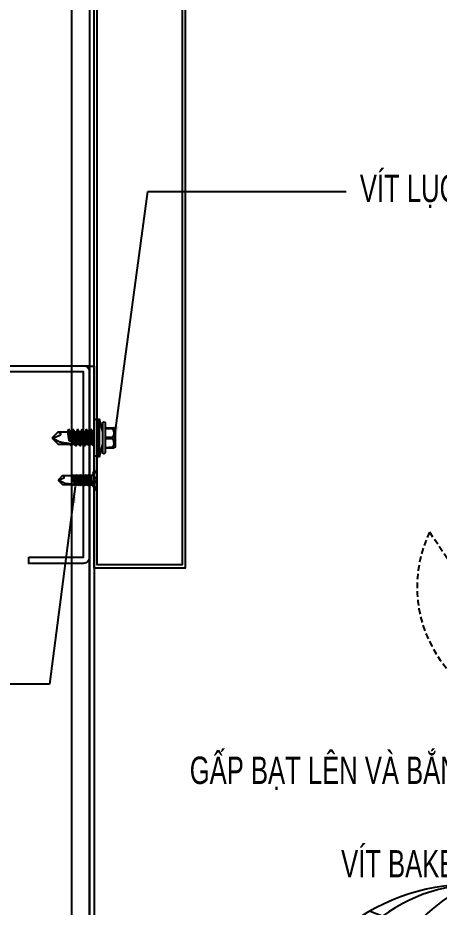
# Model space of a CAD drawing. Header units: inches. Extents: x 315041 to 662841, y -45540 to -35018.
# Drawn here: x 333324 to 333370.2, y -36359.4 to -36261.9 of the extents above; entities that cross this region are included whole.
import ezdxf

# ---------------------------------------------------------------- set-up
doc = ezdxf.new("R2010")
doc.units = ezdxf.units.IN
doc.header["$MEASUREMENT"] = 0
doc.linetypes.add('DASHED2', pattern=[9.524999999999999, 6.349999999999999, -3.174999999999999])
for name, color, linetype in [('2', 2, 'Continuous'), ('3', 3, 'Continuous'), ('STRUCTURE', 1, 'Continuous')]:
    doc.layers.add(name, color=color, linetype=linetype)
doc.styles.add('ST1H', font='vnshxh.shx', dxfattribs={"width": 0.7})
doc.dimstyles.new('3', dxfattribs={"dimtxt": 3.5, "dimasz": 1.8, "dimexe": 1, "dimexo": 0, "dimgap": 1, "dimtad": 1, "dimdec": 0, "dimlfac": 3, "dimzin": 0, "dimdsep": 46, "dimtxsty": 'ST1H', "dimblk": 'OBLIQUE', "dimcen": 1, "dimdle": 1, "dimclrd": 8, "dimclre": 8, "dimclrt": 3, "dimadec": 0, "dimazin": 0, "dimtfac": 1, "dimtdec": 0, "dimtix": 1, "dimtofl": 0, "dimtmove": 1, "dimatfit": 3, "dimfxl": 0.18, "dimtolj": 1, "dimtzin": 0, "dimlwd": -1, "dimlwe": -1, "dimarcsym": 1})

# ---------------------------------------------------------------- blocks, each defined once
blk = doc.blocks.new('HFR-1')
at = {"layer": 'STRUCTURE', "color": 1, "linetype": 'Continuous'}
for p, q in [((-5.5, 0), (5.5, 0)), ((-5.244896582094952, 0.8144393953843972), (-3.371375730726867, 1.495461111422628)), ((5.244896582327783, 0.8144393953843972), (3.371375730959698, 1.495461111422628)), ((-2.432816859800368, -1.211127342365216), (-2.950016558635979, -1.583361301280092)), ((-2.950016558635979, -1.583361301280092), (-2.432816859800368, -1.921825921162962)), ((-2.432816859800368, -1.921827342361211), (-2.950016558635979, -2.294061301276087)), ((-2.950016558635979, -2.294061301276087), (-2.432816859800368, -2.632525921158958)), ((-2.432816859800368, -2.632527342357207), (-2.950016558635979, -3.004761301272083)), ((-2.950016558635979, -3.004761301272083), (-2.432816859800368, -3.343225921154953)), ((-2.432816859800368, -3.343227342353202), (-2.950016558635979, -3.715461301268078)), ((-2.950016558635979, -3.715461301268078), (-2.432816859800368, -4.053925921150948)), ((-2.432816859800368, -4.053927342349197), (-2.950016558635979, -4.426161301264073)), ((-2.950016558635979, -4.426161301264073), (-2.432816859800368, -4.764625921146943)), ((-2.432816859800368, -4.764627342345194), (-2.950016558635979, -5.136861301260068)), ((-2.940996208926662, -1.58926437748596), (2.898238186957314, -1.421704752545338)), ((-2.940996208926662, -2.299964377481956), (2.898238186957314, -2.132404752541333)), ((-2.940996208926662, -3.010664377477951), (2.898238186957314, -2.843104752537328)), ((-2.940996208926662, -3.721364377473946), (2.898238186957314, -3.553804752533324)), ((-2.940996208926662, -4.432064377469941), (2.898238186957314, -4.264504752587527)), ((2.438629767857491, -1.071056470915209), (-2.432816859800368, -1.211127342365216)), ((-2.432816859800368, -1.921825921162962), (2.438629767857491, -1.781755049712955)), ((2.438629767857491, -1.781756470911204), (-2.432816859800368, -1.921827342361211)), ((-2.432816859800368, -2.632525921158958), (2.438629767857491, -2.492455049708951)), ((2.438629767857491, -2.4924564709072), (-2.432816859800368, -2.632527342357207)), ((-2.432816859800368, -3.343225921154953), (2.438629767857491, -3.203155049704946)), ((2.438629767857491, -3.203156470903195), (-2.432816859800368, -3.343227342353202)), ((-2.432816859800368, -4.053925921150948), (2.438629767857491, -3.913855049700941)), ((2.438629767857491, -3.91385647089919), (-2.432816859800368, -4.053927342349197)), ((-2.432816859800368, -4.764625921146943), (2.438629767857491, -4.624555049696936)), ((2.438629767857491, -4.624556470895187), (-2.432816859800368, -4.764627342345194)), ((2.898238186957314, -1.421704752545338), (2.438629767857491, -1.071056470915209)), ((2.438629767857491, -1.781755049712955), (2.898238186957314, -1.421704752545338)), ((2.898238186957314, -2.132404752541333), (2.438629767857491, -1.781756470911204)), ((2.438629767857491, -2.492455049708951), (2.898238186957314, -2.132404752541333)), ((2.898238186957314, -2.843104752537328), (2.438629767857491, -2.4924564709072)), ((2.438629767857491, -3.203155049704946), (2.898238186957314, -2.843104752537328)), ((2.898238186957314, -3.553804752533324), (2.438629767857491, -3.203156470903195)), ((2.438629767857491, -3.913855049700941), (2.898238186957314, -3.553804752533324)), ((2.898238186957314, -4.264504752587527), (2.438629767857491, -3.91385647089919)), ((2.438629767857491, -4.624555049696936), (2.898238186957314, -4.264504752587527)), ((2.898238186957314, -4.975204752583521), (2.438629767857491, -4.624556470895187)), ((-2.950016558635979, -5.136861301260068), (-2.432816859800368, -5.475325921142938)), ((-2.432816859800368, -5.475327342341188), (-2.950016558635979, -5.847561301256063)), ((-2.950016558635979, -5.847561301256063), (-2.432816859800368, -6.186025921197142)), ((-2.432816859800368, -6.186027342395391), (-2.950016558635979, -6.558261301252059)), ((-2.950016558635979, -6.558261301252059), (-2.432816859800368, -6.896725921193137)), ((-2.432816859800368, -6.896727342391388), (-2.950016558635979, -7.268961301248053)), ((-2.950016558635979, -7.268961301248053), (-2.432816859800368, -7.607425921189133)), ((-2.432816859800368, -7.60742734238738), (-2.950016558635979, -7.97966130124405)), ((-2.950016558635979, -7.97966130124405), (-2.432816859800368, -8.318125921185127)), ((-2.432816859800368, -8.318127342383377), (-2.950016558635979, -8.690361301240046)), ((-2.950016558635979, -8.690361301240046), (-2.432816859800368, -9.028825921181124)), ((-2.432816859800368, -9.028827342379373), (-2.950016558635979, -9.40106130123604)), ((-2.950016558635979, -9.40106130123604), (-2.432816859800368, -9.739525921177119)), ((-2.432816859800368, -9.739527342375366), (-2.950016558635979, -10.11176130123203)), ((-2.940996208926662, -5.142764377465936), (2.898238186957314, -4.975204752583521)), ((-2.940996208926662, -5.853464377461933), (2.898238186957314, -5.685904752579518)), ((-2.940996208926662, -6.564164377516135), (2.898238186957314, -6.396604752575513)), ((-2.940996208926662, -7.274864377512129), (2.898238186957314, -7.107304752571507)), ((-2.940996208926662, -7.985564377508126), (2.898238186957314, -7.818004752567504)), ((-2.940996208926662, -8.696264377504122), (2.898238186957314, -8.528704752563497)), ((-2.940996208926662, -9.406964377500117), (2.898238186957314, -9.239404752559494)), ((-2.432816859800368, -5.475325921142938), (2.438629767857491, -5.335255049692932)), ((2.438629767857491, -5.335256470891182), (-2.432816859800368, -5.475327342341188)), ((-2.432816859800368, -6.186025921197142), (2.438629767857491, -6.045955049688928)), ((2.438629767857491, -6.045956470887176), (-2.432816859800368, -6.186027342395391)), ((-2.432816859800368, -6.896725921193137), (2.438629767857491, -6.756655049684922)), ((2.438629767857491, -6.756656470883173), (-2.432816859800368, -6.896727342391388)), ((-2.432816859800368, -7.607425921189133), (2.438629767857491, -7.467355049680918)), ((2.438629767857491, -7.467356470879168), (-2.432816859800368, -7.60742734238738)), ((-2.432816859800368, -8.318125921185127), (2.438629767857491, -8.178055049676912)), ((2.438629767857491, -8.178056470875163), (-2.432816859800368, -8.318127342383377)), ((-2.432816859800368, -9.028825921181124), (2.438629767857491, -8.888755049672909)), ((2.438629767857491, -8.888756470871158), (-2.432816859800368, -9.028827342379373)), ((-2.432816859800368, -9.739525921177119), (2.438629767857491, -9.599455049668904)), ((2.438629767857491, -9.599456470867151), (-2.432816859800368, -9.739527342375366)), ((2.438629767857491, -5.335255049692932), (2.898238186957314, -4.975204752583521)), ((2.898238186957314, -5.685904752579518), (2.438629767857491, -5.335256470891182)), ((2.438629767857491, -6.045955049688928), (2.898238186957314, -5.685904752579518)), ((2.898238186957314, -6.396604752575513), (2.438629767857491, -6.045956470887176)), ((2.438629767857491, -6.756655049684922), (2.898238186957314, -6.396604752575513)), ((2.898238186957314, -7.107304752571507), (2.438629767857491, -6.756656470883173)), ((2.438629767857491, -7.467355049680918), (2.898238186957314, -7.107304752571507)), ((2.898238186957314, -7.818004752567504), (2.438629767857491, -7.467356470879168)), ((2.438629767857491, -8.178055049676912), (2.898238186957314, -7.818004752567504)), ((2.898238186957314, -8.528704752563497), (2.438629767857491, -8.178056470875163)), ((2.438629767857491, -8.888755049672909), (2.898238186957314, -8.528704752563497)), ((2.898238186957314, -9.239404752559494), (2.438629767857491, -8.888756470871158)), ((2.438629767857491, -9.599455049668904), (2.898238186957314, -9.239404752559494)), ((2.898238186957314, -9.950104752555488), (2.438629767857491, -9.599456470867151)), ((-2.950016558635979, -10.11176130123203), (-2.432816859800368, -10.45022592117311)), ((-2.432816859800368, -10.45022734237136), (-2.950016558635979, -10.82246130122803)), ((-2.950016558635979, -10.82246130122803), (-2.432816859800368, -11.16092592116911)), ((-2.432816859800368, -11.16092734236736), (-2.950016558635979, -11.53316130128223)), ((-2.950016558635979, -11.53316130128223), (-2.432816859800368, -11.8716259211651)), ((-2.940996208926662, -10.11766437749611), (1.518770111491903, -9.989689249021467)), ((-2.940996208926662, -10.82836437749211), (1.311708190478384, -10.70633098989492)), ((-2.940996208926662, -11.5390643774881), (0.8570895085576921, -11.4300764905056)), ((-2.5, -17.42851216846611), (-2.5, -11.82766008743783)), ((-2.432816859800368, -10.45022592117311), (1.401010121684521, -10.33999018889153)), ((1.40100991888903, -10.33999161591055), (-2.432816859800368, -10.45022734237136)), ((-2.432816859800368, -11.16092592116911), (1.146959985373541, -11.05799500545254)), ((1.146959120174869, -11.05799645150546), (-2.432816859800368, -11.16092734236736)), ((-2.432816859800368, -11.8716259211651), (0.3565413886681199, -11.79142226290423)), ((1.639858502661809, -16.13116678164806), (2.280333233298733, -10.15820312697906)), ((2.171800306299701, -9.970950235147027), (2.898238186957314, -9.950104752555488)), ((2.203857349231839, -11.73830556543544), (2.438629767857491, -11.7315550497151)), ((2.220669223228469, -11.39094791817479), (2.898238186957314, -11.37150475254748)), ((2.238302682060748, -11.02661514346255), (2.438629767857491, -11.0208550497191)), ((2.438629767857491, -11.02085647091735), (2.238302613142877, -11.02661656663986)), ((2.25511445919983, -10.67925949563505), (2.898238186957314, -10.66080475255148)), ((2.272748014656826, -10.31492472154787), (2.438629767857491, -10.31015504972311)), ((2.438629767857491, -10.31015647092135), (2.272747945738956, -10.31492614466697)), ((2.438629767857491, -10.31015504972311), (2.898238186957314, -9.950104752555488)), ((2.898238186957314, -10.66080475255148), (2.438629767857491, -10.31015647092135)), ((2.438629767857491, -11.0208550497191), (2.898238186957314, -10.66080475255148)), ((2.898238186957314, -11.37150475254748), (2.438629767857491, -11.02085647091735)), ((2.438629767857491, -11.7315550497151), (2.898238186957314, -11.37150475254748)), ((2.5, -17.44508559047244), (2.5, -11.6834785361425)), ((-2.5, -17.42851216846611), (-1.989239597693085, -16.7107552975649)), ((-2.5, -17.42851216846611), (-0.1935297441668808, -19.66847472457448)), ((-1.019964369013905, -16.72095426474698), (0.2043832880444825, -19.67867369175656)), ((0.1059401161037385, -19.44085947296116), (1.220536821987479, -17.34317874955013)), ((0.2043832880444825, -19.67867369175656), (2.5, -17.44508559047244))]:
    blk.add_line(p, q, dxfattribs=at)
at = {"layer": 'STRUCTURE', "color": 1, "linetype": 'Continuous', "ltscale": 8}
for p in [(-3.371375730726867, 1.495461111422628), (3.371375730959698, 1.495461111422628)]:
    blk.add_line(p, (0, 1.495461111422628), dxfattribs=at)
at = {"layer": 'STRUCTURE', "color": 1, "linetype": 'DASHED2'}
for p in [(-1.933092745486646, 1.495461111422628), (1.933092745719477, 1.495461111422628)]:
    blk.add_line(p, (0, 0), dxfattribs=at)
at = {"layer": 'STRUCTURE', "color": 1, "linetype": 'Continuous', "ltscale": 8}
for centre, start, end in [((-4.72574645280838, 0.2046560077578761), 130.4100134614008, 194.806183612091), ((4.72574645304121, 0.2046560077578761), 345.193816387909, 49.58998653859918)]:
    blk.add_arc(centre, 0.8008449517247909, start, end, dxfattribs=at)
at = {"layer": 'STRUCTURE', "color": 1, "linetype": 'Continuous'}
for centre, radius, start, end in [((-7.269892055774107, -8.97164453344885), 9.144557043638152, 58.06500613650617, 78.84020497219666), ((5.113633791683241, -3.806302405777386), 3.825861582887278, 84.20393177773339, 134.3620508094668), ((-0.5060546563472599, -10.06916488491697), 1.926198954667214, 296.6040904747725, 355.3921732789053), ((1.853893023915588, -10.28029087197501), 0.4435726205813709, 15.97615814383053, 172.6971028009589), ((-1.508150579640641, -17.05310133460443), 0.5904637603204119, 34.23018135791302, 144.5641008222632), ((-0.5630256731528789, -16.04757416329812), 2.204469645607204, 324.0048239623642, 357.8268456598666), ((0.012219391297549, -19.40855994715821), 0.3314941903606797, 231.6347817983433, 305.4287481027998)]:
    blk.add_arc(centre, radius, start, end, dxfattribs=at)
blk = doc.blocks.new('Short_Self_drilling')
at = {"layer": 'STRUCTURE', "color": 1, "linetype": 'Continuous'}
for p, q in [((-3.430611339657064, 3.753919678788276), (-3.432241159947287, 6.753919236069512)), ((2.996096488470096, 7.185983073446356), (-3.003902626091595, 7.182723432865324)), ((3.426530505556522, 3.757644982309622), (3.424900685266298, 6.757644539590662)), ((5.140815966860309, 3.758576308190055), (-5.14489680096085, 3.752988352908037)), ((6.427627954479767, 1.738392833212921), (-6.429513005297069, 1.731407889110349)), ((-2.573002946065441, 2.897242611076892), (-5.14443113802034, 2.895845622256533)), ((2.569853437845137, 2.900036588717998), (-2.573002946065441, 2.897242611076892)), ((-2.139722270753346, 2.804301490893651), (-2.139772891068527, 2.897477973489782)), ((6.254783779336451, 0.0033980583401509), (0, 0)), ((2.153436330773339, 2.803610794889015), (2.153384068114194, 2.899810331941417)), ((2.155231403857344, -0.5005684986439779), (2.15495177851361, 0.0141360434123012)), ((5.141281629800816, 2.901433577538357), (2.569853437845137, 2.900036588717998)), ((2.991563898096242, -1.173873452849355), (-2.701271820829788, -0.2300478911484528)), ((2.992392778130254, -2.699587513408329), (-2.700442940795775, -1.755761951707427)), ((-2.137447682919757, -1.38251746946623), (-2.137727308262713, -0.8678129274101462)), ((-2.136618802886524, -2.908231530031636), (-2.136898428229479, -2.393526987975357)), ((2.156060283889798, -2.026282559202952), (2.155780658547623, -1.511578017146868)), ((2.15688916392459, -3.551996619768162), (2.156609538580076, -3.037292077712078)), ((2.993221658163487, -4.225301573973735), (-2.699614060763321, -3.281476012272638)), ((2.994050538196721, -5.751015634532515), (-2.698785180729308, -4.807190072831807)), ((-2.135789922853291, -4.433945590590611), (-2.136069548196246, -3.919241048534526)), ((-2.134961042819278, -5.959659651149584), (-2.135240668163012, -5.444955109093501)), ((2.157718043957824, -5.077710680327137), (2.157438418614089, -4.563006138271052)), ((2.158546923991057, -6.603424740886306), (2.158267298648102, -6.088720198830222)), ((2.994879418229954, -7.276729695091684), (-2.697956300695295, -6.332904133390587)), ((-1.907191146453572, -7.989583161942521), (-2.697127420662841, -7.858618193949756)), ((-2.136158421138263, -12.33087536617618), (-2.138249313164383, -8.482184079380202)), ((-2.134132162785265, -7.485373711708558), (-2.134411788129, -6.970669169652475)), ((2.995708298264746, -8.802443755650854), (-1.142445727708296, -8.11637169230341)), ((2.15937580402429, -8.129138801445281), (2.159096178681335, -7.614434259389196)), ((2.149547514491652, -12.31434126327446), (2.147825613319842, -9.144849030159936))]:
    blk.add_line(p, q, dxfattribs=at)
for points in [[(-0.1341407912236069, 3.755710563915012), (-0.330345590953844, 6.230310601738112, 0.3388783609517814), (-3.136335632067389, 6.228786181678383), (-3.329851547487903, 3.753974418914497)], [(3.295402521552594, 3.757573743949576), (3.099197721822357, 6.232173781772481, 0.3388783609517814), (0.2932076807080323, 6.230649361712753), (0.0996917652875189, 3.755837598948866)], [(-6.429280173826034, 1.302836523784402, -0.0888693454293002), (-6.25478377933567, -0.0033980583403458), (0, 0)], [(-0.0831780369654942, -14.04042361661777), (-1.03952331320709, -12.24293085970332, -0.1486571711961959), (-1.399506232658105, -11.20425887450743), (-1.950379671918978, -7.716112156382742, -0.8150058696070384), (-1.207708120741569, -7.772025647410178, 0.1508326184272741), (-0.8461097890631208, -8.67637043731208)], [(2.149547514491652, -12.31434126327446), (1.711418715799611, -11.69935902120947, 0.522420288142555), (0.8806162489542787, -11.70855234734862), (-0.1674471447708389, -14.24431018685326)], [(2.149547514491652, -12.31434126327446), (0.1736163688643241, -14.2353829229142, -0.3335959825449872), (-0.1674471447708389, -14.24431018685326), (-2.136158421138263, -12.33087536617618)]]:
    blk.add_lwpolyline(points, format="xyb", dxfattribs=at)
blk.add_lwpolyline([(6.427860785949242, 1.309821467886779), (6.427627954479767, 1.738392833212921), (2.141332692833592, 2.806627274651808), (-2.144380960424314, 2.804298959951016), (-6.429513005297069, 1.731407889110349), (-6.429280173826034, 1.302836523784402)], close=True, dxfattribs=at)
for points in [[(2.991563898096242, -1.173873452849355), (2.155780993783212, -1.512195084185675), (-2.14239666522995, -0.8481802353483413), (-2.701271820829788, -0.2300478911484528), (-2.356202546260776, -0.0012800624287723)], [(2.992392778130254, -2.699587513408329), (2.156609873816445, -3.037909144744844), (-2.141567785197496, -2.37389429590751), (-2.700442940795775, -1.755761951707427), (-2.137447682919757, -1.38251746946623), (2.156060283889798, -2.026282559202952), (2.992392778130254, -2.699587513408329)], [(2.993221658163487, -4.225301573973735), (2.157438753850458, -4.56362320531025), (-2.140738905162704, -3.899608356472721), (-2.699614060763321, -3.281476012272638), (-2.136618802886524, -2.908231530031636), (2.15688916392459, -3.551996619768162), (2.993221658163487, -4.225301573973735)], [(-1.178973661122914, -0.0006405051596759999), (2.155231403857344, -0.5005684986439779), (2.991563898096242, -1.173873452849355)], [(2.994050538196721, -5.751015634532515), (2.158267633882912, -6.089337265869223), (-2.13991002512947, -5.425322417031696), (-2.698785180729308, -4.807190072831807), (-2.135789922853291, -4.433945590590611), (2.157718043957824, -5.077710680327137), (2.994050538196721, -5.751015634532515)], [(2.994879418229954, -7.276729695091684), (2.159096513917704, -7.615051326428198), (-2.139081145097017, -6.951036477590864), (-2.697956300695295, -6.332904133390587), (-2.134961042819278, -5.959659651149584), (2.158546923991057, -6.603424740886306), (2.994879418229954, -7.276729695091684)], [(-1.82255174405405, -8.525522331768894), (-2.138252265063004, -8.476750538149838), (-2.697127420662841, -7.858618193949756), (-2.134132162785265, -7.485373711708558), (-1.830993748842177, -7.530826038752299)], [(-1.26446323386803, -7.615771163026237), (2.15937580402429, -8.129138801445281), (2.995708298264746, -8.802443755650854)], [(2.995708298264746, -8.802443755650854), (2.159925393950938, -9.140765386987173), (-0.8461097890631208, -8.67637043731208)]]:
    blk.add_lwpolyline(points, dxfattribs=at)
for centre, radius, start, end in [((-3.00366979462134, 6.754152067539183), 0.4285714285714286, 90.03112727622582, 180.0311272761997), ((2.996329319940351, 6.757411708120407), 0.4285714285714286, 0.0311272761997568, 90.03112727622582), ((-4.990675107008168, 3.324500645651953), 0.4553965811850028, 109.7948656341679, 250.2673889182501), ((5.067819174060787, 3.329965159149001), 0.4347827605151089, 279.7275654188923, 80.33468913347895), ((9.987420900819416, 0.1735689433930604), 3.736514152360963, 162.296318979917, 182.6103064937473)]:
    blk.add_arc(centre, radius, start, end, dxfattribs=at)
blk = doc.blocks.new('_Oblique')
at = {"color": 0, "linetype": 'ByBlock', "lineweight": -2}
blk.add_line((-0.5, -0.5), (0.5, 0.5), dxfattribs=at)
blk = doc.blocks.new('*D397')
at = {"color": 8, "linetype": 'Continuous', "transparency": 16777216}
for p, q in [((333320.5401329883, -36394.27774193077), (333320.5401329883, -36299.06663289221)), ((333331.837066212, -36300.06663289221), (333319.5401329883, -36300.06663289221)), ((333331.837066212, -36393.27774193077), (333319.5401329883, -36393.27774193077))]:
    blk.add_line(p, q, dxfattribs=at)
at = {"layer": 'Defpoints', "color": 0, "transparency": 16777216}
for p in [(333320.5401329883, -36300.06663289221), (333331.837066212, -36300.06663289221), (333331.837066212, -36393.27774193077)]:
    blk.add_point(p, dxfattribs=at)
at = {"color": 8, "transparency": 16777216, "xscale": 1.8, "yscale": 1.8, "zscale": 1.8}
for p, rotation in [((333320.5401329883, -36300.06663289221), 90), ((333320.5401329883, -36393.27774193077), 270)]:
    blk.add_blockref('_Oblique', p, dxfattribs=dict(at, rotation=rotation))
at = {"color": 3, "transparency": 16777216, "insert": (333317.7901329883, -36346.67218741144), "char_height": 3.5, "attachment_point": 5, "rotation": 90, "style": 'ST1H'}
blk.add_mtext('\\A1;280', dxfattribs=at)
blk = doc.blocks.new('A$C074D4DC8')
at = {"color": 9}
for p, q in [((79.9853368596523, 232.1651677974151), (79.9853368596523, 100.0000538169406)), ((13.19789956492604, 108.126114451501), (13.19789956492604, 8.126114451501053)), ((146.7727741543785, 108.126114451501), (146.7727741543785, 8.126114451501053)), ((38.41240113833918, 101.7662813515926), (38.41240113833918, 1.766281351592623)), ((79.98533685848815, 100.000053815078), (79.98533685848815, 5.38169406354e-05)), ((121.5582725809654, 101.7662813515926), (121.5582725809654, 1.766281351592623))]:
    blk.add_line(p, q, dxfattribs=at)
for centre, radius, start, end in [((79.9853368596523, 152.165167797415), 80, 326.5994902991368, 213.4005097008632), ((84.24552193382988, 166.0826108071778), 66.21973659894905, 93.68861805107456, 266.3113819489255), ((112.3752538942499, 166.0826108071778), 73.59355314072057, 116.1114705988063, 243.8885294011937), ((183.6780491165118, 166.0826108071778), 122.9596800319186, 147.4909556688997, 212.5090443311003), ((-23.70737539720721, 166.0826108071778), 122.9596800319186, 327.4909556671074, 32.50904433289263), ((47.59541982505471, 166.0826108071778), 73.59355314072057, 296.1114705988062, 63.88852940119371), ((75.72515178547474, 166.0826108071778), 66.21973659894905, 273.6886180510745, 86.31138194892547), ((79.9853368596523, 318.6700596163282), 105, 247.691238661642, 292.3087613383582), ((79.9853368596523, 318.6700596163282), 130, 241.9998723165776, 298.0001276834224), ((79.9853368596523, 318.6700596163282), 155, 241.47070446274, 298.52929553726), ((79.9853368596523, 318.6700596163282), 180, 243.6717606273835, 296.3282393726165), ((79.9853368596523, 318.6700596163282), 205, 248.1186305095578, 291.8813694904422)]:
    blk.add_arc(centre, radius, start, end, dxfattribs=at)
for centre in [(79.9853368596523, 108.126114451501), (79.9853368596523, 8.126114451501053)]:
    blk.add_ellipse(centre, major_axis=(-66.78743729472626, 0), ratio=0.1216704961847979, dxfattribs=at)
for centre in [(79.9853368596523, 79.88975284027401), (79.9853368596523, 58.12611445150104), (79.9853368596523, 31.58283363282681)]:
    blk.add_ellipse(centre, major_axis=(-66.78743729472626, 0), ratio=0.1216704961847979, start_param=0, end_param=3.141592653589792, dxfattribs=at)

msp = doc.modelspace()

# ---------------------------------------------------------------- linework, layer by layer
at = {"color": 152, "true_color": 0x2854d7}
msp.add_lwpolyline([(333332.337066212, -36300.06663289221), (333332.337066212, -36392.77774193077), (333414.8571497705, -36392.77774193077), (333424.8504606338, -36332.10247706243), (333441.7905789064, -36330.43909827126), (333441.840330766, -36330.93661686637), (333425.2815352636, -36332.56186338047), (333415.2815352635, -36393.27774193077), (333331.837066212, -36393.27774193077), (333331.837066212, -36300.06663289221)], close=True, dxfattribs=at)
at = {"color": 3, "linetype": 'DASHED2', "ltscale": 0.1}
msp.add_lwpolyline([(333372.1142086302, -36322.77377024297), (333369.1205269665, -36318.27378273072, 0.5489641969930098), (333381.3730379901, -36338.11539867431)], format="xyb", dxfattribs=at)
at = {"layer": '2'}
msp.add_line((333329.8370662106, -36171.93988456209), (333329.8370662101, -36421.77768459411), dxfattribs=at)
msp.add_lwpolyline([(333331.837066212, -36171.93988456209), (333331.837066212, -36419.77768459411)], dxfattribs=at)
at = {"layer": '2', "ltscale": 50}
msp.add_lwpolyline([(333325.1703995459, -36321.02900931674), (333331.1703995459, -36321.02900931674), (333331.1703995459, -36300.69567598301), (333265.837066212, -36300.69567598301), (333265.837066212, -36321.02900931674), (333271.837066212, -36321.02900931674), (333271.837066212, -36321.69567598348), (333265.837066212, -36321.69567598348, -0.414213562373095), (333265.1703995441, -36321.02900931674), (333265.1703995441, -36300.69567598301, -0.414213562373095), (333265.837066212, -36300.02900931674), (333331.1703995459, -36300.02900931674, -0.414213562373095), (333331.837066212, -36300.69567598301), (333331.837066212, -36321.02900931674, -0.414213562373095), (333331.1703995459, -36321.69567598348), (333325.1703995459, -36321.69567598348), (333325.1703995459, -36321.02900931674)], format="xyb", dxfattribs=at)
at = {"layer": '3'}
for points in [[(333342.3310951565, -36171.93988456209), (333342.3310951565, -36322.20964867894), (333332.337066212, -36322.20964867894), (333332.337066212, -36171.93988456209)], [(333341.9977618232, -36171.93988456209), (333341.9977618232, -36321.87631534562), (333332.6703995453, -36321.87631534562), (333332.6703995453, -36171.93988456209)]]:
    msp.add_lwpolyline(points, dxfattribs=at)

# ---------------------------------------------------------------- block references
at = {"color": 1, "xscale": -0.320000000024784, "yscale": 0.3200000000251748, "zscale": 0.320000000024784, "rotation": 270.0311275548046}
msp.add_blockref('Short_Self_drilling', (333332.337066212, -36307.94772560312), dxfattribs=at)
at = {"color": 8, "extrusion": (0, 0, -1), "xscale": -0.1989464958197563, "yscale": 0.1989464958205645, "zscale": -0.1989464964394736, "rotation": 90.14618599017622}
msp.add_blockref('HFR-1', (-333332.337066212, -36312.57809627701), dxfattribs=at)

# ---------------------------------------------------------------- dimensions: what is measured, and where the dimension line sits
at = {"color": 8}
dim = msp.add_linear_dim(base=(333320.5401329883, -36300.06663289221), p1=(333331.837066212, -36393.27774193077), p2=(333331.837066212, -36300.06663289221), angle=90, dimstyle='3', dxfattribs=at)
dim.commit()
dim.dimension.update_dxf_attribs({"geometry": '*D397', "text_midpoint": (333317.7901329883, -36346.67218741144)})

# ---------------------------------------------------------------- leaders
at = {"color": 9}
for points in [[(333334.4814986554, -36308.45479603703), (333338.2367249334, -36280.91934836372), (333361.4690931179, -36280.91934836372)], [(333330.2505341049, -36313.25438120837), (333327.4507075598, -36334.94001339511), (333307.5843251519, -36334.94001339511)]]:
    msp.add_leader(points, dimstyle='3', override={"dimgap": 1, "dimtad": 0}, dxfattribs=at)

# ---------------------------------------------------------------- next in the draw order: texts
at = {"layer": '3', "char_height": 3, "style": 'ST1H', "bg_fill": 2}
for s, insert, attachment_point in [('\\A1;vÝt lôc gi¸c 2 @ 250 mm', (333361.4690931179, -36280.91934836372), 4), ('\\A1;gÊp b¹t lªn vµ b¾n lªn mÆt gèi ®ì', (333396.4079033069, -36344.71511688149), 6), ('\\A1;vÝt bake @ 1000 mm', (333388.1691891528, -36354.93705624879), 6)]:
    msp.add_mtext(s, dxfattribs=dict(at, insert=insert, attachment_point=attachment_point))

# ---------------------------------------------------------------- next in the draw order: block references
at = {"color": 9, "xscale": 0.2752669136971235, "yscale": 0.275266912765801, "zscale": 0.2752669127105037}
msp.add_blockref('A$C074D4DC8', (333351.5419848741, -36420.80444802138), dxfattribs=at)

doc.saveas('drawing.dxf')
